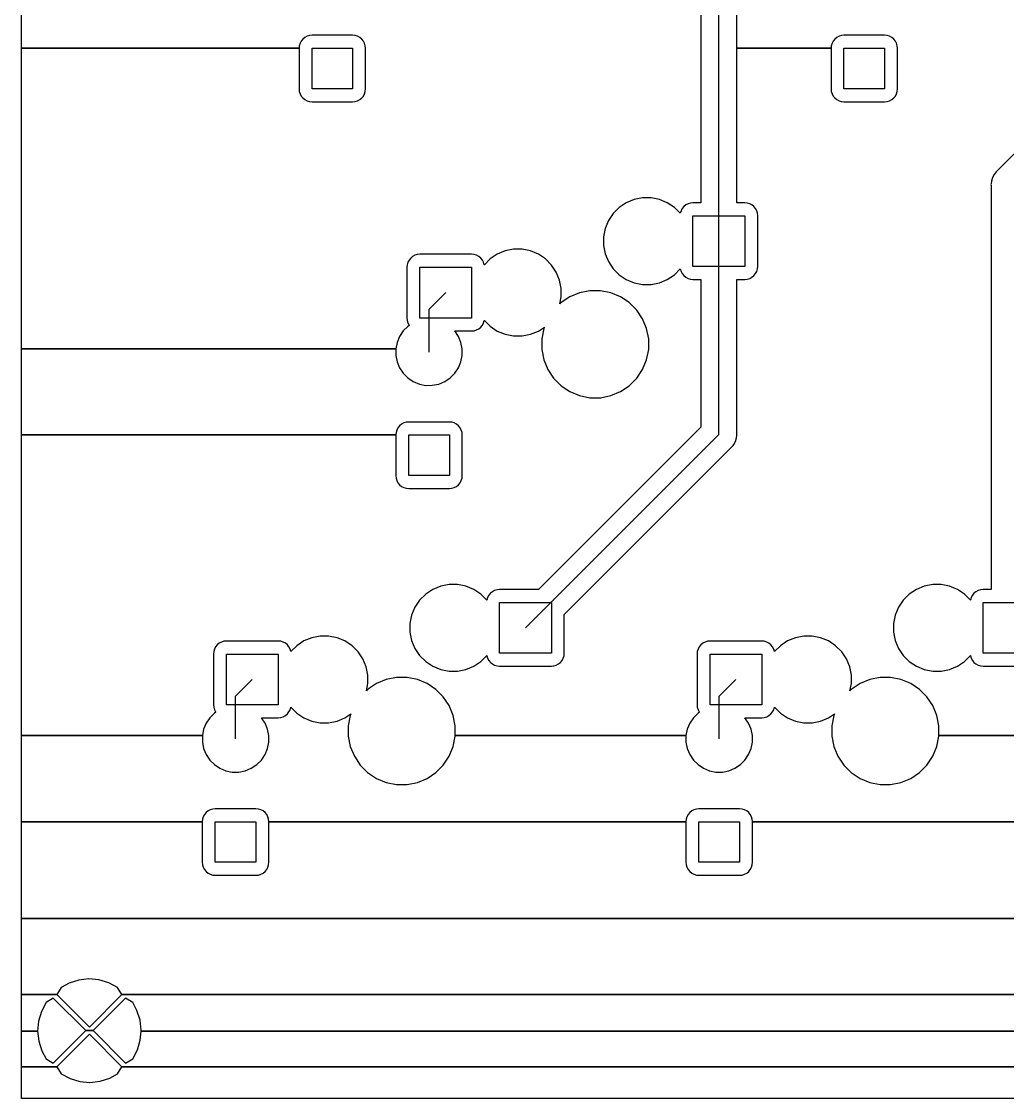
# Model space of a CAD drawing. Extents: x -29462 to 42578, y -23213 to 32194.
# Drawn here: x 4254 to 9648, y -23213 to -17319 of the extents above; entities that cross this region are included whole.
import ezdxf

# ---------------------------------------------------------------- set-up
doc = ezdxf.new("R2010")
doc.units = 0

msp = doc.modelspace()

# ---------------------------------------------------------------- linework, layer by layer
at = {"layer": 'Layer 1'}
for p, q in [((7970.685, -16973.915), (7970.68, -18310.9)), ((8069.01, -18520.7), (8069.01, -16933.2)), ((4253.88, -17465.1), (4253.88, -16993.9)), ((8167.36, -17465.1), (8167.36, -16993.9)), ((10351.9, -17376.9), (9590.38, -18138.42)), ((5777.47442, -17437.97264), (5773.43865, -17451.26534)), ((5784.02197, -17425.69594), (5777.47442, -17437.97264)), ((5792.8273, -17414.97154), (5784.02197, -17425.69594)), ((5803.58, -17406.13799), (5792.8273, -17414.97154)), ((5815.8284, -17399.59044), (5803.58, -17406.13799)), ((5829.1211, -17395.55467), (5815.8284, -17399.59044)), ((5842.95, -17394.2), (5829.1211, -17395.55467)), ((6065.17756, -17394.20576), (5842.95, -17394.2)), ((6079.03466, -17395.56043), (6065.17756, -17394.20576)), ((6092.32736, -17399.5962), (6079.03466, -17395.56043)), ((6104.57576, -17406.14375), (6092.32736, -17399.5962)), ((6115.32846, -17414.9773), (6104.57576, -17406.14375)), ((6124.13379, -17425.7017), (6115.32846, -17414.9773)), ((6130.68134, -17437.9784), (6124.13379, -17425.7017)), ((6134.71711, -17451.2711), (6130.68134, -17437.9784)), ((8687.89442, -17437.97264), (8683.85865, -17451.26534)), ((8694.44197, -17425.69594), (8687.89442, -17437.97264)), ((8703.2473, -17414.97154), (8694.44197, -17425.69594)), ((8714, -17406.13799), (8703.2473, -17414.97154)), ((8726.2484, -17399.59044), (8714, -17406.13799)), ((8739.5411, -17395.55467), (8726.2484, -17399.59044)), ((8753.37, -17394.2), (8739.5411, -17395.55467)), ((8975.58756, -17394.20576), (8753.37, -17394.2)), ((8989.44466, -17395.56043), (8975.58756, -17394.20576)), ((9002.73736, -17399.5962), (8989.44466, -17395.56043)), ((9014.98576, -17406.14375), (9002.73736, -17399.5962)), ((9025.73846, -17414.9773), (9014.98576, -17406.14375)), ((9034.54379, -17425.7017), (9025.73846, -17414.9773)), ((9041.09134, -17437.9784), (9034.54379, -17425.7017)), ((9045.12711, -17451.2711), (9041.09134, -17437.9784)), ((5772.05576, -17465.09424), (4253.88, -17465.1)), ((4253.88, -19110.6), (4253.88, -17465.1)), ((4253.88, -17465.1), (5772.06, -17465.1)), ((5773.43865, -17451.26534), (5772.05576, -17465.09424)), ((5772.06, -17465.1), (5772.06, -17687.4)), ((5842.95, -17687.4), (5842.95, -17465.1)), ((5842.95, -17465.1), (6065.18, -17465.1)), ((6065.18, -17465.1), (6065.18, -17687.4)), ((6136.1, -17465.1), (6134.71711, -17451.2711)), ((6136.10244, -17687.30576), (6136.1, -17465.1)), ((8682.47576, -17465.09424), (8167.36, -17465.1)), ((8167.36, -18310.9), (8167.36, -17465.1)), ((8167.36, -17465.1), (8682.48, -17465.1)), ((8683.85865, -17451.26534), (8682.47576, -17465.09424)), ((8682.48, -17465.1), (8682.48, -17687.4)), ((8753.37, -17687.4), (8753.37, -17465.1)), ((8753.37, -17465.1), (8975.59, -17465.1)), ((8975.59, -17465.1), (8975.59, -17687.4)), ((9046.51, -17465.1), (9045.12711, -17451.2711)), ((9046.51244, -17687.30576), (9046.51, -17465.1)), ((5772.06, -17687.4), (5773.44289, -17701.2289)), ((5773.44289, -17701.2289), (5777.47866, -17714.5216)), ((5777.47866, -17714.5216), (5784.02621, -17726.7983)), ((5784.02621, -17726.7983), (5792.83154, -17737.5227)), ((5792.83154, -17737.5227), (5803.58424, -17746.35625)), ((6065.18, -17687.4), (5842.95, -17687.4)), ((6104.5782, -17746.26201), (6115.3309, -17737.42846)), ((6115.3309, -17737.42846), (6124.13623, -17726.70406)), ((6124.13623, -17726.70406), (6130.68378, -17714.42736)), ((6130.68378, -17714.42736), (6134.71955, -17701.13466)), ((6134.71955, -17701.13466), (6136.10244, -17687.30576)), ((8682.48, -17687.4), (8683.86289, -17701.2289)), ((8683.86289, -17701.2289), (8687.89866, -17714.5216)), ((8687.89866, -17714.5216), (8694.44621, -17726.7983)), ((8694.44621, -17726.7983), (8703.25154, -17737.5227)), ((8703.25154, -17737.5227), (8714.00424, -17746.35625)), ((8975.59, -17687.4), (8753.37, -17687.4)), ((9014.9882, -17746.26201), (9025.7409, -17737.42846)), ((9025.7409, -17737.42846), (9034.54623, -17726.70406)), ((9034.54623, -17726.70406), (9041.09378, -17714.42736)), ((9041.09378, -17714.42736), (9045.12955, -17701.13466)), ((9045.12955, -17701.13466), (9046.51244, -17687.30576)), ((5803.58424, -17746.35625), (5815.83264, -17752.9038)), ((5815.83264, -17752.9038), (5829.12534, -17756.93957)), ((5829.12534, -17756.93957), (5842.95424, -17758.29424)), ((5842.95424, -17758.29424), (6065.18, -17758.2)), ((6065.18, -17758.2), (6079.0371, -17756.84533)), ((6079.0371, -17756.84533), (6092.3298, -17752.80956)), ((6092.3298, -17752.80956), (6104.5782, -17746.26201)), ((8714.00424, -17746.35625), (8726.25264, -17752.9038)), ((8726.25264, -17752.9038), (8739.54534, -17756.93957)), ((8739.54534, -17756.93957), (8753.37424, -17758.29424)), ((8753.37424, -17758.29424), (8975.59, -17758.2)), ((8975.59, -17758.2), (8989.4471, -17756.84533)), ((8989.4471, -17756.84533), (9002.7398, -17752.80956)), ((9002.7398, -17752.80956), (9014.9882, -17746.26201)), ((9586.62645, -18141.49622), (9574.32155, -18156.48222)), ((9590.38, -18138.42), (9586.62645, -18141.49622)), ((9558.18, -18206.5), (9557.700223, -18211.326)), ((9557.700223, -18211.326), (9558.18, -18216.152)), ((9559.58956, -18192.09862), (9558.15023, -18206.54842)), ((9558.15023, -18206.54842), (9558.18, -18206.5)), ((9565.20578, -18173.55662), (9559.58956, -18192.09862)), ((9574.32155, -18156.48222), (9565.20578, -18173.55662)), ((9558.18, -18216.152), (9558.18, -20427.6)), ((7562.2254, -18310.50867), (7523.3634, -18336.44487)), ((7605.3771, -18292.61577), (7562.2254, -18310.50867)), ((7651.21, -18283.5), (7605.3771, -18292.61577)), ((7697.941606, -18283.468025), (7651.21, -18283.5)), ((7743.774506, -18292.583795), (7697.941606, -18283.468025)), ((7786.954506, -18310.476695), (7743.774506, -18292.583795)), ((7825.788206, -18336.412895), (7786.954506, -18310.476695)), ((7887.9618, -18322.83799), (7877.2091, -18331.67154)), ((7900.2102, -18316.29044), (7887.9618, -18322.83799)), ((7913.5311, -18312.25467), (7900.2102, -18316.29044)), ((7927.36, -18310.9), (7913.5311, -18312.25467)), ((7970.68, -18310.9), (7927.36, -18310.9)), ((8210.68576, -18310.90576), (8167.36, -18310.9)), ((8224.51466, -18312.26043), (8210.68576, -18310.90576)), ((8237.80736, -18316.2962), (8224.51466, -18312.26043)), ((8250.08406, -18322.84375), (8237.80736, -18316.2962)), ((8260.80846, -18331.6773), (8250.08406, -18322.84375)), ((7490.3152, -18369.49307), (7464.3508, -18408.35507)), ((7523.3634, -18336.44487), (7490.3152, -18369.49307)), ((7857.764006, -18368.416895), (7825.788206, -18336.412895)), ((7857.82045, -18367.96534), (7857.764006, -18368.416895)), ((7861.85622, -18354.67264), (7857.82045, -18367.96534)), ((7868.40377, -18342.42424), (7861.85622, -18354.67264)), ((7877.2091, -18331.67154), (7868.40377, -18342.42424)), ((7927.36, -18659.6), (7927.36, -18381.8)), ((7927.36, -18381.8), (8210.68, -18381.8)), ((8210.68, -18381.8), (8210.68, -18659.6)), ((8269.64201, -18342.43), (8260.80846, -18331.6773)), ((8276.18956, -18354.6784), (8269.64201, -18342.43)), ((8280.22533, -18367.9711), (8276.18956, -18354.6784)), ((8281.58, -18381.8), (8280.22533, -18367.9711)), ((8281.57424, -18659.60576), (8281.58, -18381.8)), ((7464.3508, -18408.35507), (7446.4861, -18451.53507)), ((7437.37033, -18497.36797), (7437.37, -18544)), ((7446.4861, -18451.53507), (7437.37033, -18497.36797)), ((6945.65, -18565.7), (6899.8171, -18574.81577)), ((6992.39213, -18565.73203), (6945.65, -18565.7)), ((7038.22503, -18574.8478), (6992.39213, -18565.73203)), ((7437.37, -18544), (7446.48577, -18589.8329)), ((8069.01, -19579), (8069.01, -18520.7)), ((6373.95375, -18624.62424), (6367.4062, -18636.87264)), ((6382.7873, -18613.87154), (6373.95375, -18624.62424)), ((6393.5117, -18605.03799), (6382.7873, -18613.87154)), ((6405.7884, -18598.49044), (6393.5117, -18605.03799)), ((6419.0811, -18594.45467), (6405.7884, -18598.49044)), ((6432.91, -18593.1), (6419.0811, -18594.45467)), ((6716.231606, -18593.131975), (6432.91, -18593.1)), ((6730.060506, -18594.486645), (6716.231606, -18593.131975)), ((6743.381406, -18598.522415), (6730.060506, -18594.486645)), ((6755.629806, -18605.069965), (6743.381406, -18598.522415)), ((6766.382506, -18613.903515), (6755.629806, -18605.069965)), ((6775.187836, -18624.656215), (6766.382506, -18613.903515)), ((6781.735386, -18636.904615), (6775.187836, -18624.656215)), ((6817.8034, -18618.64487), (6785.8276, -18650.64887)), ((6856.6654, -18592.70867), (6817.8034, -18618.64487)), ((6899.8171, -18574.81577), (6856.6654, -18592.70867)), ((7081.40503, -18592.7407), (7038.22503, -18574.8478)), ((7120.23873, -18618.6769), (7081.40503, -18592.7407)), ((7153.28693, -18651.7251), (7120.23873, -18618.6769)), ((7446.48577, -18589.8329), (7464.35047, -18633.0129)), ((6363.37043, -18650.16534), (6362.01576, -18663.99424)), ((6362.01576, -18663.99424), (6362.02, -18941.8)), ((6367.4062, -18636.87264), (6363.37043, -18650.16534)), ((6432.91, -18941.8), (6432.91, -18664)), ((6432.91, -18664), (6716.23, -18664)), ((6716.23, -18664), (6716.23, -18941.8)), ((6785.771156, -18650.197315), (6781.735386, -18636.904615)), ((6785.8276, -18650.64887), (6785.771156, -18650.197315)), ((7179.25133, -18690.5871), (7153.28693, -18651.7251)), ((7464.35047, -18633.0129), (7490.31487, -18671.8749)), ((7490.31487, -18671.8749), (7523.36307, -18704.8949)), ((7825.7866, -18704.92693), (7857.7624, -18672.95113)), ((7857.7624, -18672.95113), (7857.818844, -18673.402685)), ((7857.818844, -18673.402685), (7861.854614, -18686.695385)), ((8210.68, -18659.6), (7927.36, -18659.6)), ((8276.1838, -18686.72736), (8280.21957, -18673.43466)), ((8280.21957, -18673.43466), (8281.57424, -18659.60576)), ((7197.14423, -18733.7671), (7179.25133, -18690.5871)), ((7206.26, -18779.6), (7197.14423, -18733.7671)), ((7523.36307, -18704.8949), (7562.22507, -18730.8593)), ((7562.22507, -18730.8593), (7605.37677, -18748.7522)), ((7743.7729, -18748.78423), (7786.9529, -18730.89133)), ((7786.9529, -18730.89133), (7825.7866, -18704.92693)), ((7861.854614, -18686.695385), (7868.402164, -18698.943785)), ((7868.402164, -18698.943785), (7877.207494, -18709.696485)), ((7877.207494, -18709.696485), (7887.960194, -18718.501815)), ((7887.960194, -18718.501815), (7900.208594, -18725.077585)), ((7900.208594, -18725.077585), (7913.529494, -18729.113355)), ((7913.529494, -18729.113355), (7927.358394, -18730.468025)), ((7927.358394, -18730.468025), (7970.68, -18730.5)), ((7970.68, -18730.5), (7970.68, -19538.3)), ((8167.36, -19574.21978), (8167.36, -18730.5)), ((8167.36, -18730.5), (8210.68, -18730.5)), ((8210.68, -18730.5), (8224.5089, -18729.14533)), ((8224.5089, -18729.14533), (8237.8016, -18725.10956)), ((8237.8016, -18725.10956), (8250.0783, -18718.53379)), ((8250.0783, -18718.53379), (8260.8027, -18709.72846)), ((8260.8027, -18709.72846), (8269.63625, -18698.97576)), ((8269.63625, -18698.97576), (8276.1838, -18686.72736)), ((7206.25592, -18826.22314), (7206.26, -18779.6)), ((7363.51, -18792.3), (7306.9527, -18803.5607)), ((7421.1959, -18792.3377), (7363.51, -18792.3)), ((7477.7532, -18803.5984), (7421.1959, -18792.3377)), ((7605.37677, -18748.7522), (7651.20967, -18757.86797)), ((7651.20967, -18757.86797), (7697.94, -18757.9)), ((7697.94, -18757.9), (7743.7729, -18748.78423)), ((6483.2, -18894), (6574.3577, -18802.8423)), ((7198.57948, -18864.83114), (7206.25592, -18826.22314)), ((7205.7197, -18857.6627), (7198.57948, -18864.83114)), ((7253.6692, -18825.6305), (7205.7197, -18857.6627)), ((7306.9527, -18803.5607), (7253.6692, -18825.6305)), ((7531.0367, -18825.6682), (7477.7532, -18803.5984)), ((7578.9862, -18857.7004), (7531.0367, -18825.6682)), ((7619.7673, -18898.4815), (7578.9862, -18857.7004)), ((6483.2, -19128.3), (6483.2, -18894)), ((7651.7995, -18946.4592), (7619.7673, -18898.4815)), ((6362.02, -18941.8), (6363.37467, -18955.6289)), ((6363.37467, -18955.6289), (6367.41044, -18968.9216)), ((6367.41044, -18968.9216), (6373.95799, -18981.17)), ((6716.23, -18941.8), (6432.91, -18941.8)), ((6775.18623, -18981.17576), (6781.73378, -18968.92736)), ((6781.73378, -18968.92736), (6785.76955, -18955.63466)), ((6785.76955, -18955.63466), (6785.825994, -18955.183105)), ((6785.825994, -18955.183105), (6817.801794, -18987.158905)), ((7673.8693, -18999.7145), (7651.7995, -18946.4592)), ((6342.151565, -19012.66596), (6322.254865, -19042.41216)), ((6367.438665, -18987.35066), (6342.151565, -19012.66596)), ((6374.917545, -18982.35533), (6367.438665, -18987.35066)), ((6373.95799, -18981.17), (6374.917545, -18982.35533)), ((6624.37292, -19012.7254), (6716.23, -19012.7)), ((6644.24132, -19042.4434), (6624.37292, -19012.7254)), ((6716.23, -19012.7), (6730.0589, -19011.34533)), ((6730.0589, -19011.34533), (6743.3798, -19007.30956)), ((6743.3798, -19007.30956), (6755.6282, -19000.73379)), ((6755.6282, -19000.73379), (6766.3809, -18991.92846)), ((6766.3809, -18991.92846), (6775.18623, -18981.17576)), ((6817.801794, -18987.158905), (6856.663794, -19013.123305)), ((6856.663794, -19013.123305), (6899.815494, -19031.016205)), ((6899.815494, -19031.016205), (6945.648394, -19040.131975)), ((6992.39, -19040.1), (7038.2229, -19030.98423)), ((7038.2229, -19030.98423), (7081.4029, -19013.09133)), ((7081.4029, -19013.09133), (7114.4229, -18991.02153)), ((7110.83868, -18999.68575), (7099.57798, -19056.27125)), ((7114.4229, -18991.02153), (7110.83868, -18999.68575)), ((7685.13, -19056.3), (7673.8693, -18999.7145)), ((6308.567065, -19075.46036), (6301.567955, -19110.56876)), ((6322.254865, -19042.41216), (6308.567065, -19075.46036)), ((6657.92912, -19075.4916), (6644.24132, -19042.4434)), ((6664.9, -19110.6), (6657.92912, -19075.4916)), ((6945.648394, -19040.131975), (6992.39, -19040.1)), ((7099.57798, -19056.27125), (7099.58, -19114)), ((7685.1341, -19113.966), (7685.13, -19056.3)), ((6301.567955, -19110.56876), (4253.88, -19110.6)), ((4253.88, -19581.8), (4253.88, -19110.6)), ((4253.88, -19110.6), (6301.57, -19110.6)), ((6301.57, -19110.6), (6301.57, -19146.4)), ((6301.57, -19146.4), (6308.56911, -19181.5084)), ((6657.9226, -19181.43502), (6664.89348, -19146.32662)), ((6664.89348, -19146.32662), (6664.9, -19110.6)), ((7099.58, -19114), (7110.8407, -19170.5573)), ((7673.8734, -19170.5233), (7685.1341, -19113.966)), ((6308.56911, -19181.5084), (6322.25691, -19214.5566)), ((6322.25691, -19214.5566), (6342.15361, -19244.3028)), ((6624.3381, -19244.22942), (6644.2348, -19214.48322)), ((6644.2348, -19214.48322), (6657.9226, -19181.43502)), ((7110.8407, -19170.5573), (7132.9105, -19223.8408)), ((7651.8036, -19223.8068), (7673.8734, -19170.5233)), ((6342.15361, -19244.3028), (6367.44071, -19269.6181)), ((6367.44071, -19269.6181), (6397.18691, -19289.4865)), ((6569.3048, -19289.41312), (6599.051, -19269.54472)), ((6599.051, -19269.54472), (6624.3381, -19244.22942)), ((7132.9105, -19223.8408), (7164.9427, -19271.8185)), ((7164.9427, -19271.8185), (7205.7238, -19312.5714)), ((7578.9903, -19312.5374), (7619.7714, -19271.7845)), ((7619.7714, -19271.7845), (7651.8036, -19223.8068)), ((6397.18691, -19289.4865), (6430.26331, -19303.2025)), ((6430.26331, -19303.2025), (6465.34351, -19310.17338)), ((6465.34351, -19310.17338), (6501.12, -19310.1)), ((6501.12, -19310.1), (6536.2284, -19303.12912)), ((6536.2284, -19303.12912), (6569.3048, -19289.41312)), ((7205.7238, -19312.5714), (7253.6733, -19344.6318)), ((7531.0408, -19344.5978), (7578.9903, -19312.5374)), ((7253.6733, -19344.6318), (7306.9568, -19366.7016)), ((7306.9568, -19366.7016), (7363.5141, -19377.934)), ((7363.5141, -19377.934), (7421.2, -19377.9)), ((7421.2, -19377.9), (7477.7573, -19366.6676)), ((7477.7573, -19366.6676), (7531.0408, -19344.5978)), ((6302.60865, -19567.96534), (6301.22576, -19581.79424)), ((6306.64442, -19554.67264), (6302.60865, -19567.96534)), ((6313.19197, -19542.39594), (6306.64442, -19554.67264)), ((6321.9973, -19531.67154), (6313.19197, -19542.39594)), ((6332.75, -19522.83799), (6321.9973, -19531.67154)), ((6344.9984, -19516.29044), (6332.75, -19522.83799)), ((6358.2911, -19512.25467), (6344.9984, -19516.29044)), ((6372.12, -19510.9), (6358.2911, -19512.25467)), ((6594.34756, -19510.90576), (6372.12, -19510.9)), ((6608.20466, -19512.26043), (6594.34756, -19510.90576)), ((6621.49736, -19516.2962), (6608.20466, -19512.26043)), ((6633.74576, -19522.84375), (6621.49736, -19516.2962)), ((6644.49846, -19531.6773), (6633.74576, -19522.84375)), ((6653.30379, -19542.4017), (6644.49846, -19531.6773)), ((6659.85134, -19554.6784), (6653.30379, -19542.4017)), ((6663.88711, -19567.9711), (6659.85134, -19554.6784)), ((6665.27, -19581.8), (6663.88711, -19567.9711)), ((7970.68, -19538.3), (7081.398, -20427.582)), ((6301.22576, -19581.79424), (4253.88, -19581.8)), ((4253.88, -21227.2), (4253.88, -19581.8)), ((4253.88, -19581.8), (6301.23, -19581.8)), ((6301.23, -19581.8), (6301.23, -19804)), ((6372.12, -19804), (6372.12, -19581.8)), ((6372.12, -19581.8), (6594.34, -19581.8)), ((6594.34, -19581.8), (6594.34, -19804)), ((6665.26244, -19804.00576), (6665.27, -19581.8)), ((7010.68, -20637.3), (8069.01, -19578.97)), ((8151.16, -19633.9), (8160.30399, -19616.7973)), ((8160.30399, -19616.7973), (8165.92021, -19598.2835)), ((8165.92021, -19598.2835), (8167.35954, -19583.8337)), ((8167.35954, -19583.8337), (8167.36, -19583.9)), ((8167.839777, -19579.04578), (8167.36, -19574.21978)), ((8167.36, -19583.9), (8167.839777, -19579.04578)), ((7223.25, -20563.8), (8135.138, -19651.912)), ((8135.138, -19651.912), (8138.89155, -19648.83578)), ((8138.89155, -19648.83578), (8146.39866, -19639.69179)), ((8146.39866, -19639.69179), (8151.16821, -19633.87802)), ((8151.16821, -19633.87802), (8151.16, -19633.9)), ((6301.23, -19804), (6302.61289, -19817.8289)), ((6594.34, -19804), (6372.12, -19804)), ((6663.87955, -19817.83466), (6665.26244, -19804.00576)), ((6302.61289, -19817.8289), (6306.64866, -19831.1216)), ((6306.64866, -19831.1216), (6313.19621, -19843.3983)), ((6313.19621, -19843.3983), (6322.00154, -19854.1227)), ((6322.00154, -19854.1227), (6332.75424, -19862.95625)), ((6332.75424, -19862.95625), (6345.00264, -19869.5038)), ((6621.4898, -19869.50956), (6633.7382, -19862.96201)), ((6633.7382, -19862.96201), (6644.4909, -19854.12846)), ((6644.4909, -19854.12846), (6653.29623, -19843.40406)), ((6653.29623, -19843.40406), (6659.84378, -19831.12736)), ((6659.84378, -19831.12736), (6663.87955, -19817.83466)), ((6345.00264, -19869.5038), (6358.29534, -19873.53957)), ((6358.29534, -19873.53957), (6372.12424, -19874.89424)), ((6372.12424, -19874.89424), (6594.34, -19874.9)), ((6594.34, -19874.9), (6608.1971, -19873.54533)), ((6608.1971, -19873.54533), (6621.4898, -19869.50956)), ((6503.8954, -20427.10867), (6465.0334, -20453.04487)), ((6547.0471, -20409.21577), (6503.8954, -20427.10867)), ((6592.88, -20400.1), (6547.0471, -20409.21577)), ((6639.611606, -20400.168025), (6592.88, -20400.1)), ((6685.444506, -20409.283795), (6639.611606, -20400.168025)), ((6728.624506, -20427.176695), (6685.444506, -20409.283795)), ((6767.458206, -20453.112895), (6728.624506, -20427.176695)), ((6818.8791, -20448.37154), (6810.07377, -20459.12424)), ((6829.6318, -20439.53799), (6818.8791, -20448.37154)), ((6841.8802, -20432.99044), (6829.6318, -20439.53799)), ((6855.2011, -20428.95467), (6841.8802, -20432.99044)), ((6869.03, -20427.6), (6855.2011, -20428.95467)), ((7081.398, -20427.582), (6869.03, -20427.6)), ((9149.7254, -20427.10867), (9110.8634, -20453.04487)), ((9192.8771, -20409.21577), (9149.7254, -20427.10867)), ((9238.71, -20400.1), (9192.8771, -20409.21577)), ((9285.441606, -20400.168025), (9238.71, -20400.1)), ((9331.274506, -20409.283795), (9285.441606, -20400.168025)), ((9374.454506, -20427.176695), (9331.274506, -20409.283795)), ((9413.288206, -20453.112895), (9374.454506, -20427.176695)), ((9464.7091, -20448.37154), (9455.90377, -20459.12424)), ((9475.4618, -20439.53799), (9464.7091, -20448.37154)), ((9487.7102, -20432.99044), (9475.4618, -20439.53799)), ((9501.0311, -20428.95467), (9487.7102, -20432.99044)), ((9514.86, -20427.6), (9501.0311, -20428.95467)), ((9558.18, -20427.6), (9514.86, -20427.6)), ((6431.9852, -20486.09307), (6406.0208, -20524.95507)), ((6465.0334, -20453.04487), (6431.9852, -20486.09307)), ((6799.434006, -20485.116895), (6767.458206, -20453.112895)), ((6799.49045, -20484.66534), (6799.434006, -20485.116895)), ((6803.52622, -20471.37264), (6799.49045, -20484.66534)), ((6810.07377, -20459.12424), (6803.52622, -20471.37264)), ((6869.03, -20776.2), (6869.03, -20498.5)), ((6869.03, -20498.5), (7152.35, -20498.5)), ((7152.35, -20498.5), (7152.35, -20776.2)), ((9077.8152, -20486.09307), (9051.8508, -20524.95507)), ((9110.8634, -20453.04487), (9077.8152, -20486.09307)), ((9445.264006, -20485.116895), (9413.288206, -20453.112895)), ((9445.32045, -20484.66534), (9445.264006, -20485.116895)), ((9449.35622, -20471.37264), (9445.32045, -20484.66534)), ((9455.90377, -20459.12424), (9449.35622, -20471.37264)), ((9514.86, -20776.2), (9514.86, -20498.5)), ((9514.86, -20498.5), (9798.18, -20498.5)), ((6388.1561, -20568.13507), (6379.04033, -20613.96797)), ((6406.0208, -20524.95507), (6388.1561, -20568.13507)), ((7223.24424, -20776.20576), (7223.25, -20563.8)), ((9033.9861, -20568.13507), (9024.87033, -20613.96797)), ((9051.8508, -20524.95507), (9033.9861, -20568.13507)), ((6379.04033, -20613.96797), (6379.04, -20660.7)), ((9024.87033, -20613.96797), (9024.87, -20660.7)), ((5887.32, -20682.3), (5841.4871, -20691.41577)), ((5934.05213, -20682.33203), (5887.32, -20682.3)), ((5979.88503, -20691.4478), (5934.05213, -20682.33203)), ((6379.04, -20660.7), (6388.15577, -20706.5329)), ((8533.15, -20682.3), (8487.3171, -20691.41577)), ((8579.89213, -20682.33203), (8533.15, -20682.3)), ((8625.72503, -20691.4478), (8579.89213, -20682.33203)), ((9024.87, -20660.7), (9033.98577, -20706.5329)), ((5315.62375, -20741.32424), (5309.0762, -20753.57264)), ((5324.4573, -20730.57154), (5315.62375, -20741.32424)), ((5335.1817, -20721.73799), (5324.4573, -20730.57154)), ((5347.4584, -20715.19044), (5335.1817, -20721.73799)), ((5360.7511, -20711.15467), (5347.4584, -20715.19044)), ((5374.58, -20709.8), (5360.7511, -20711.15467)), ((5657.901606, -20709.731975), (5374.58, -20709.8)), ((5671.730506, -20711.086645), (5657.901606, -20709.731975)), ((5685.051406, -20715.122415), (5671.730506, -20711.086645)), ((5697.299806, -20721.669965), (5685.051406, -20715.122415)), ((5708.052506, -20730.503515), (5697.299806, -20721.669965)), ((5716.857836, -20741.256215), (5708.052506, -20730.503515)), ((5723.405386, -20753.504615), (5716.857836, -20741.256215)), ((5759.4734, -20735.24487), (5727.4976, -20767.24887)), ((5798.3354, -20709.30867), (5759.4734, -20735.24487)), ((5841.4871, -20691.41577), (5798.3354, -20709.30867)), ((6023.06503, -20709.3407), (5979.88503, -20691.4478)), ((6061.89873, -20735.2769), (6023.06503, -20709.3407)), ((6094.94693, -20768.3251), (6061.89873, -20735.2769)), ((6388.15577, -20706.5329), (6406.02047, -20749.7129)), ((7961.45375, -20741.32424), (7954.9062, -20753.57264)), ((7970.2873, -20730.57154), (7961.45375, -20741.32424)), ((7981.0117, -20721.73799), (7970.2873, -20730.57154)), ((7993.2884, -20715.19044), (7981.0117, -20721.73799)), ((8006.5811, -20711.15467), (7993.2884, -20715.19044)), ((8020.41, -20709.8), (8006.5811, -20711.15467)), ((8303.731606, -20709.731975), (8020.41, -20709.8)), ((8317.560506, -20711.086645), (8303.731606, -20709.731975)), ((8330.881406, -20715.122415), (8317.560506, -20711.086645)), ((8343.129806, -20721.669965), (8330.881406, -20715.122415)), ((8353.882506, -20730.503515), (8343.129806, -20721.669965)), ((8362.687836, -20741.256215), (8353.882506, -20730.503515)), ((8369.235386, -20753.504615), (8362.687836, -20741.256215)), ((8405.3034, -20735.24487), (8373.3276, -20767.24887)), ((8444.1654, -20709.30867), (8405.3034, -20735.24487)), ((8487.3171, -20691.41577), (8444.1654, -20709.30867)), ((8668.90503, -20709.3407), (8625.72503, -20691.4478)), ((8707.73873, -20735.2769), (8668.90503, -20709.3407)), ((8740.78693, -20768.3251), (8707.73873, -20735.2769)), ((9033.98577, -20706.5329), (9051.85047, -20749.7129)), ((5305.04043, -20766.86534), (5303.68576, -20780.69424)), ((5303.68576, -20780.69424), (5303.69, -21058.5)), ((5309.0762, -20753.57264), (5305.04043, -20766.86534)), ((5374.58, -21058.5), (5374.58, -20780.7)), ((5374.58, -20780.7), (5657.9, -20780.7)), ((5657.9, -20780.7), (5657.9, -21058.5)), ((5727.441156, -20766.797315), (5723.405386, -20753.504615)), ((5727.4976, -20767.24887), (5727.441156, -20766.797315)), ((6120.91133, -20807.1871), (6094.94693, -20768.3251)), ((6406.02047, -20749.7129), (6431.98487, -20788.5749)), ((6431.98487, -20788.5749), (6465.03307, -20821.5949)), ((6767.4566, -20821.62693), (6799.4324, -20789.65113)), ((6799.4324, -20789.65113), (6799.488844, -20790.102685)), ((6799.488844, -20790.102685), (6803.524614, -20803.395385)), ((6803.524614, -20803.395385), (6810.072164, -20815.643785)), ((7152.35, -20776.2), (6869.03, -20776.2)), ((7211.30625, -20815.57576), (7217.8538, -20803.32736)), ((7217.8538, -20803.32736), (7221.88957, -20790.03466)), ((7221.88957, -20790.03466), (7223.24424, -20776.20576)), ((7950.87043, -20766.86534), (7949.51576, -20780.69424)), ((7949.51576, -20780.69424), (7949.52, -21058.5)), ((7954.9062, -20753.57264), (7950.87043, -20766.86534)), ((8020.41, -21058.5), (8020.41, -20780.7)), ((8020.41, -20780.7), (8303.73, -20780.7)), ((8303.73, -20780.7), (8303.73, -21058.5)), ((8373.271156, -20766.797315), (8369.235386, -20753.504615)), ((8373.3276, -20767.24887), (8373.271156, -20766.797315)), ((8766.75133, -20807.1871), (8740.78693, -20768.3251)), ((9051.85047, -20749.7129), (9077.81487, -20788.5749)), ((9077.81487, -20788.5749), (9110.86307, -20821.5949)), ((9413.2866, -20821.62693), (9445.2624, -20789.65113)), ((9445.2624, -20789.65113), (9445.318844, -20790.102685)), ((9445.318844, -20790.102685), (9449.354614, -20803.395385)), ((9449.354614, -20803.395385), (9455.902164, -20815.643785)), ((9798.18, -20776.2), (9514.86, -20776.2)), ((6138.80423, -20850.3671), (6120.91133, -20807.1871)), ((6147.92, -20896.2), (6138.80423, -20850.3671)), ((6465.03307, -20821.5949), (6503.89507, -20847.5593)), ((6503.89507, -20847.5593), (6547.04677, -20865.4522)), ((6685.4429, -20865.48423), (6728.6229, -20847.59133)), ((6728.6229, -20847.59133), (6767.4566, -20821.62693)), ((6810.072164, -20815.643785), (6818.877494, -20826.396485)), ((6818.877494, -20826.396485), (6829.630194, -20835.201815)), ((6829.630194, -20835.201815), (6841.878594, -20841.777585)), ((6841.878594, -20841.777585), (6855.199494, -20845.813355)), ((6855.199494, -20845.813355), (6869.028394, -20847.168025)), ((6869.028394, -20847.168025), (7152.35, -20847.1)), ((7152.35, -20847.1), (7166.1789, -20845.74533)), ((7166.1789, -20845.74533), (7179.4716, -20841.70956)), ((7179.4716, -20841.70956), (7191.7483, -20835.13379)), ((7191.7483, -20835.13379), (7202.4727, -20826.32846)), ((7202.4727, -20826.32846), (7211.30625, -20815.57576)), ((8784.64423, -20850.3671), (8766.75133, -20807.1871)), ((8793.76, -20896.2), (8784.64423, -20850.3671)), ((9110.86307, -20821.5949), (9149.72507, -20847.5593)), ((9149.72507, -20847.5593), (9192.87677, -20865.4522)), ((9331.2729, -20865.48423), (9374.4529, -20847.59133)), ((9374.4529, -20847.59133), (9413.2866, -20821.62693)), ((9455.902164, -20815.643785), (9464.707494, -20826.396485)), ((9464.707494, -20826.396485), (9475.460194, -20835.201815)), ((9475.460194, -20835.201815), (9487.708594, -20841.777585)), ((9487.708594, -20841.777585), (9501.029494, -20845.813355)), ((9501.029494, -20845.813355), (9514.858394, -20847.168025)), ((9514.858394, -20847.168025), (9798.18, -20847.1)), ((5424.87, -21010.7), (5516.0277, -20919.5423)), ((6147.92592, -20942.92314), (6147.92, -20896.2)), ((6248.6227, -20920.2607), (6195.3392, -20942.3305)), ((6305.18, -20909), (6248.6227, -20920.2607)), ((6362.8659, -20909.0377), (6305.18, -20909)), ((6419.4232, -20920.2984), (6362.8659, -20909.0377)), ((6472.7067, -20942.3682), (6419.4232, -20920.2984)), ((6547.04677, -20865.4522), (6592.87967, -20874.56797)), ((6592.87967, -20874.56797), (6639.61, -20874.6)), ((6639.61, -20874.6), (6685.4429, -20865.48423)), ((8070.7, -21010.7), (8161.8577, -20919.5423)), ((8793.75592, -20942.92314), (8793.76, -20896.2)), ((8894.4527, -20920.2607), (8841.1692, -20942.3305)), ((8951.01, -20909), (8894.4527, -20920.2607)), ((9008.6959, -20909.0377), (8951.01, -20909)), ((9065.2532, -20920.2984), (9008.6959, -20909.0377)), ((9118.5367, -20942.3682), (9065.2532, -20920.2984)), ((9192.87677, -20865.4522), (9238.70967, -20874.56797)), ((9238.70967, -20874.56797), (9285.44, -20874.6)), ((9285.44, -20874.6), (9331.2729, -20865.48423)), ((6140.24948, -20981.53114), (6147.92592, -20942.92314)), ((6147.3897, -20974.3627), (6140.24948, -20981.53114)), ((6195.3392, -20942.3305), (6147.3897, -20974.3627)), ((6520.6562, -20974.4004), (6472.7067, -20942.3682)), ((6561.4373, -21015.1815), (6520.6562, -20974.4004)), ((8786.07948, -20981.53114), (8793.75592, -20942.92314)), ((8793.2197, -20974.3627), (8786.07948, -20981.53114)), ((8841.1692, -20942.3305), (8793.2197, -20974.3627)), ((9166.4862, -20974.4004), (9118.5367, -20942.3682)), ((9207.2673, -21015.1815), (9166.4862, -20974.4004)), ((5424.87, -21245), (5424.87, -21010.7)), ((6593.4695, -21063.1592), (6561.4373, -21015.1815)), ((8070.7, -21245), (8070.7, -21010.7)), ((9239.2995, -21063.1592), (9207.2673, -21015.1815)), ((5303.69, -21058.5), (5305.04467, -21072.3289)), ((5305.04467, -21072.3289), (5309.08044, -21085.6216)), ((5309.08044, -21085.6216), (5315.62799, -21097.87)), ((5316.587545, -21099.05533), (5309.108665, -21104.05066)), ((5315.62799, -21097.87), (5316.587545, -21099.05533)), ((5657.9, -21058.5), (5374.58, -21058.5)), ((5708.0509, -21108.62846), (5716.85623, -21097.87576)), ((5716.85623, -21097.87576), (5723.40378, -21085.62736)), ((5723.40378, -21085.62736), (5727.43955, -21072.33466)), ((5727.43955, -21072.33466), (5727.495994, -21071.883105)), ((5727.495994, -21071.883105), (5759.471794, -21103.858905)), ((6615.5393, -21116.4145), (6593.4695, -21063.1592)), ((7949.52, -21058.5), (7950.87467, -21072.3289)), ((7950.87467, -21072.3289), (7954.91044, -21085.6216)), ((7954.91044, -21085.6216), (7961.45799, -21097.87)), ((7962.417545, -21099.05533), (7954.938665, -21104.05066)), ((7961.45799, -21097.87), (7962.417545, -21099.05533)), ((8303.73, -21058.5), (8020.41, -21058.5)), ((8353.8809, -21108.62846), (8362.68623, -21097.87576)), ((8362.68623, -21097.87576), (8369.23378, -21085.62736)), ((8369.23378, -21085.62736), (8373.26955, -21072.33466)), ((8373.26955, -21072.33466), (8373.325994, -21071.883105)), ((8373.325994, -21071.883105), (8405.301794, -21103.858905)), ((9261.3693, -21116.4145), (9239.2995, -21063.1592)), ((5263.924865, -21159.11216), (5250.237065, -21192.16036)), ((5283.821565, -21129.36596), (5263.924865, -21159.11216)), ((5309.108665, -21104.05066), (5283.821565, -21129.36596)), ((5585.91132, -21159.0434), (5566.04292, -21129.3254)), ((5566.04292, -21129.3254), (5657.9, -21129.4)), ((5599.59912, -21192.0916), (5585.91132, -21159.0434)), ((5657.9, -21129.4), (5671.7289, -21128.04533)), ((5671.7289, -21128.04533), (5685.0498, -21124.00956)), ((5685.0498, -21124.00956), (5697.2982, -21117.43379)), ((5697.2982, -21117.43379), (5708.0509, -21108.62846)), ((5759.471794, -21103.858905), (5798.333794, -21129.823305)), ((5798.333794, -21129.823305), (5841.485494, -21147.716205)), ((5841.485494, -21147.716205), (5887.318394, -21156.831975)), ((5887.318394, -21156.831975), (5934.06, -21156.8)), ((5934.06, -21156.8), (5979.8929, -21147.68423)), ((5979.8929, -21147.68423), (6023.0729, -21129.79133)), ((6023.0729, -21129.79133), (6056.0929, -21107.72153)), ((6052.50868, -21116.38575), (6041.24798, -21172.97125)), ((6056.0929, -21107.72153), (6052.50868, -21116.38575)), ((6626.8, -21173), (6615.5393, -21116.4145)), ((7909.754865, -21159.11216), (7896.067065, -21192.16036)), ((7929.651565, -21129.36596), (7909.754865, -21159.11216)), ((7954.938665, -21104.05066), (7929.651565, -21129.36596)), ((8231.74132, -21159.0434), (8211.87292, -21129.3254)), ((8211.87292, -21129.3254), (8303.73, -21129.4)), ((8245.42912, -21192.0916), (8231.74132, -21159.0434)), ((8303.73, -21129.4), (8317.5589, -21128.04533)), ((8317.5589, -21128.04533), (8330.8798, -21124.00956)), ((8330.8798, -21124.00956), (8343.1282, -21117.43379)), ((8343.1282, -21117.43379), (8353.8809, -21108.62846)), ((8405.301794, -21103.858905), (8444.163794, -21129.823305)), ((8444.163794, -21129.823305), (8487.315494, -21147.716205)), ((8487.315494, -21147.716205), (8533.148394, -21156.831975)), ((8533.148394, -21156.831975), (8579.89, -21156.8)), ((8579.89, -21156.8), (8625.7229, -21147.68423)), ((8625.7229, -21147.68423), (8668.9029, -21129.79133)), ((8668.9029, -21129.79133), (8701.9229, -21107.72153)), ((8698.33868, -21116.38575), (8687.07798, -21172.97125)), ((8701.9229, -21107.72153), (8698.33868, -21116.38575)), ((9272.63, -21173), (9261.3693, -21116.4145)), ((5250.237065, -21192.16036), (5243.237955, -21227.26876)), ((5606.57, -21227.2), (5599.59912, -21192.0916)), ((6041.24798, -21172.97125), (6041.24, -21230.6)), ((6626.8, -21227.2), (6626.8, -21173)), ((7896.067065, -21192.16036), (7889.067955, -21227.26876)), ((8252.4, -21227.2), (8245.42912, -21192.0916)), ((8687.07798, -21172.97125), (8687.08, -21230.6)), ((9272.63, -21227.2), (9272.63, -21173)), ((4253.88, -21698.5), (4253.88, -21227.2)), ((4253.88, -21227.2), (5243.23, -21227.2)), ((5243.237955, -21227.26876), (4253.88, -21227.2)), ((5243.23, -21227.2), (5243.23, -21263)), ((5243.23, -21263), (5250.22911, -21298.1084)), ((5599.5926, -21298.13502), (5606.56348, -21263.02662)), ((5606.56348, -21263.02662), (5606.57, -21227.2)), ((6041.24, -21230.6), (6052.5007, -21287.1573)), ((6615.5334, -21287.2233), (6626.7941, -21230.666)), ((6626.7941, -21230.666), (6626.8, -21227.2)), ((6626.8, -21227.2), (7889.06, -21227.2)), ((7889.067955, -21227.26876), (6626.8, -21227.2)), ((7889.06, -21227.2), (7889.06, -21263)), ((7889.06, -21263), (7896.05911, -21298.1084)), ((8245.4226, -21298.13502), (8252.39348, -21263.02662)), ((8252.39348, -21263.02662), (8252.4, -21227.2)), ((8687.08, -21230.6), (8698.3407, -21287.1573)), ((9261.3734, -21287.2233), (9272.6341, -21230.666)), ((9272.6341, -21230.666), (9272.63, -21227.2)), ((9272.63, -21227.2), (10534.9, -21227.2)), ((10534.847955, -21227.26876), (9272.63, -21227.2)), ((5250.22911, -21298.1084), (5263.91691, -21331.1566)), ((5263.91691, -21331.1566), (5283.81361, -21360.9028)), ((5566.0081, -21360.92942), (5585.9048, -21331.18322)), ((5585.9048, -21331.18322), (5599.5926, -21298.13502)), ((6052.5007, -21287.1573), (6074.5705, -21340.4408)), ((6593.4636, -21340.5068), (6615.5334, -21287.2233)), ((7896.05911, -21298.1084), (7909.74691, -21331.1566)), ((7909.74691, -21331.1566), (7929.64361, -21360.9028)), ((8211.8381, -21360.92942), (8231.7348, -21331.18322)), ((8231.7348, -21331.18322), (8245.4226, -21298.13502)), ((8698.3407, -21287.1573), (8720.4105, -21340.4408)), ((9239.3036, -21340.5068), (9261.3734, -21287.2233)), ((5283.81361, -21360.9028), (5309.10071, -21386.2181)), ((5309.10071, -21386.2181), (5338.84691, -21406.0865)), ((5510.9748, -21406.11312), (5540.721, -21386.24472)), ((5540.721, -21386.24472), (5566.0081, -21360.92942)), ((6074.5705, -21340.4408), (6106.6027, -21388.4185)), ((6106.6027, -21388.4185), (6147.3838, -21429.1714)), ((6520.6503, -21429.2374), (6561.4314, -21388.4845)), ((6561.4314, -21388.4845), (6593.4636, -21340.5068)), ((7929.64361, -21360.9028), (7954.93071, -21386.2181)), ((7954.93071, -21386.2181), (7984.67691, -21406.0865)), ((8156.8048, -21406.11312), (8186.551, -21386.24472)), ((8186.551, -21386.24472), (8211.8381, -21360.92942)), ((8720.4105, -21340.4408), (8752.4427, -21388.4185)), ((8752.4427, -21388.4185), (8793.2238, -21429.1714)), ((9166.4903, -21429.2374), (9207.2714, -21388.4845)), ((9207.2714, -21388.4845), (9239.3036, -21340.5068)), ((5338.84691, -21406.0865), (5371.92331, -21419.8025)), ((5371.92331, -21419.8025), (5407.00351, -21426.77338)), ((5407.00351, -21426.77338), (5442.79, -21426.8)), ((5442.79, -21426.8), (5477.8984, -21419.82912)), ((5477.8984, -21419.82912), (5510.9748, -21406.11312)), ((6147.3838, -21429.1714), (6195.3333, -21461.2318)), ((6472.7008, -21461.2978), (6520.6503, -21429.2374)), ((7984.67691, -21406.0865), (8017.75331, -21419.8025)), ((8017.75331, -21419.8025), (8052.83351, -21426.77338)), ((8052.83351, -21426.77338), (8088.62, -21426.8)), ((8088.62, -21426.8), (8123.7284, -21419.82912)), ((8123.7284, -21419.82912), (8156.8048, -21406.11312)), ((8793.2238, -21429.1714), (8841.1733, -21461.2318)), ((9118.5408, -21461.2978), (9166.4903, -21429.2374)), ((6195.3333, -21461.2318), (6248.6168, -21483.3016)), ((6248.6168, -21483.3016), (6305.1741, -21494.534)), ((6305.1741, -21494.534), (6362.86, -21494.6)), ((6362.86, -21494.6), (6419.4173, -21483.3676)), ((6419.4173, -21483.3676), (6472.7008, -21461.2978)), ((8841.1733, -21461.2318), (8894.4568, -21483.3016)), ((8894.4568, -21483.3016), (8951.0141, -21494.534)), ((8951.0141, -21494.534), (9008.7, -21494.6)), ((9008.7, -21494.6), (9065.2573, -21483.3676)), ((9065.2573, -21483.3676), (9118.5408, -21461.2978)), ((5299.9611, -21628.95467), (5286.6684, -21632.99044)), ((5313.79, -21627.6), (5299.9611, -21628.95467)), ((5536.00756, -21627.60576), (5313.79, -21627.6)), ((5549.86466, -21628.96043), (5536.00756, -21627.60576)), ((5563.15736, -21632.9962), (5549.86466, -21628.96043)), ((7945.7911, -21628.95467), (7932.4984, -21632.99044)), ((7959.62, -21627.6), (7945.7911, -21628.95467)), ((8181.83756, -21627.60576), (7959.62, -21627.6)), ((8195.69466, -21628.96043), (8181.83756, -21627.60576)), ((8208.98736, -21632.9962), (8195.69466, -21628.96043)), ((5244.27865, -21684.66534), (5242.89576, -21698.49424)), ((5248.31442, -21671.37264), (5244.27865, -21684.66534)), ((5254.86197, -21659.09594), (5248.31442, -21671.37264)), ((5263.6673, -21648.37154), (5254.86197, -21659.09594)), ((5274.42, -21639.53799), (5263.6673, -21648.37154)), ((5286.6684, -21632.99044), (5274.42, -21639.53799)), ((5575.40576, -21639.54375), (5563.15736, -21632.9962)), ((5586.15846, -21648.3773), (5575.40576, -21639.54375)), ((5594.96379, -21659.1017), (5586.15846, -21648.3773)), ((5601.51134, -21671.3784), (5594.96379, -21659.1017)), ((5605.54711, -21684.6711), (5601.51134, -21671.3784)), ((5606.93, -21698.5), (5605.54711, -21684.6711)), ((7890.10865, -21684.66534), (7888.72576, -21698.49424)), ((7894.14442, -21671.37264), (7890.10865, -21684.66534)), ((7900.69197, -21659.09594), (7894.14442, -21671.37264)), ((7909.4973, -21648.37154), (7900.69197, -21659.09594)), ((7920.25, -21639.53799), (7909.4973, -21648.37154)), ((7932.4984, -21632.99044), (7920.25, -21639.53799)), ((8221.23576, -21639.54375), (8208.98736, -21632.9962)), ((8231.98846, -21648.3773), (8221.23576, -21639.54375)), ((8240.79379, -21659.1017), (8231.98846, -21648.3773)), ((8247.34134, -21671.3784), (8240.79379, -21659.1017)), ((8251.37711, -21684.6711), (8247.34134, -21671.3784)), ((8252.76, -21698.5), (8251.37711, -21684.6711)), ((5242.89576, -21698.49424), (4253.88, -21698.5)), ((4253.88, -22227.6), (4253.88, -21698.5)), ((4253.88, -21698.5), (5242.89, -21698.5)), ((5242.89, -21698.5), (5242.89, -21920.7)), ((5313.79, -21920.7), (5313.79, -21698.5)), ((5313.79, -21698.5), (5536.01, -21698.5)), ((5536.01, -21698.5), (5536.01, -21920.7)), ((7888.72576, -21698.49424), (5606.93, -21698.5)), ((5606.93244, -21920.70576), (5606.93, -21698.5)), ((5606.93, -21698.5), (7888.73, -21698.5)), ((7888.73, -21698.5), (7888.73, -21920.7)), ((7959.62, -21920.7), (7959.62, -21698.5)), ((7959.62, -21698.5), (8181.84, -21698.5)), ((8181.84, -21698.5), (8181.84, -21920.7)), ((10534.60576, -21698.49424), (8252.76, -21698.5)), ((8252.76244, -21920.70576), (8252.76, -21698.5)), ((8252.76, -21698.5), (10534.6, -21698.5)), ((5242.89, -21920.7), (5244.27289, -21934.5289)), ((5536.01, -21920.7), (5313.79, -21920.7)), ((5605.54955, -21934.53466), (5606.93244, -21920.70576)), ((7888.73, -21920.7), (7890.11289, -21934.5289)), ((8181.84, -21920.7), (7959.62, -21920.7)), ((8251.37955, -21934.53466), (8252.76244, -21920.70576)), ((5244.27289, -21934.5289), (5248.30866, -21947.8216)), ((5248.30866, -21947.8216), (5254.85621, -21960.0983)), ((5254.85621, -21960.0983), (5263.66154, -21970.8227)), ((5263.66154, -21970.8227), (5274.41424, -21979.65625)), ((5274.41424, -21979.65625), (5286.66264, -21986.2038)), ((5563.1598, -21986.20956), (5575.4082, -21979.66201)), ((5575.4082, -21979.66201), (5586.1609, -21970.82846)), ((5586.1609, -21970.82846), (5594.96623, -21960.10406)), ((5594.96623, -21960.10406), (5601.51378, -21947.82736)), ((5601.51378, -21947.82736), (5605.54955, -21934.53466)), ((7890.11289, -21934.5289), (7894.14866, -21947.8216)), ((7894.14866, -21947.8216), (7900.69621, -21960.0983)), ((7900.69621, -21960.0983), (7909.50154, -21970.8227)), ((7909.50154, -21970.8227), (7920.25424, -21979.65625)), ((7920.25424, -21979.65625), (7932.50264, -21986.2038)), ((8208.9898, -21986.20956), (8221.2382, -21979.66201)), ((8221.2382, -21979.66201), (8231.9909, -21970.82846)), ((8231.9909, -21970.82846), (8240.79623, -21960.10406)), ((8240.79623, -21960.10406), (8247.34378, -21947.82736)), ((8247.34378, -21947.82736), (8251.37955, -21934.53466)), ((5286.66264, -21986.2038), (5299.95534, -21990.23957)), ((5299.95534, -21990.23957), (5313.78424, -21991.59424)), ((5313.78424, -21991.59424), (5536.01, -21991.6)), ((5536.01, -21991.6), (5549.8671, -21990.24533)), ((5549.8671, -21990.24533), (5563.1598, -21986.20956)), ((7932.50264, -21986.2038), (7945.79534, -21990.23957)), ((7945.79534, -21990.23957), (7959.62424, -21991.59424)), ((7959.62424, -21991.59424), (8181.84, -21991.6)), ((8181.84, -21991.6), (8195.6971, -21990.24533)), ((8195.6971, -21990.24533), (8208.9898, -21986.20956)), ((35140.86229, -22227.59424), (4253.88, -22227.6)), ((4253.88, -22644.7), (4253.88, -22227.6)), ((4253.88, -22227.6), (35140.9, -22227.6)), ((4566.8293, -22565.08513), (4513.9127, -22581.76443)), ((4622.0037, -22559.0738), (4566.8293, -22565.08513)), ((4677.2628, -22563.8998), (4622.0037, -22559.0738)), ((4730.5181, -22579.4502), (4677.2628, -22563.8998)), ((4470.253, -22605.07593), (4447.5906, -22644.69993)), ((4513.9127, -22581.76443), (4470.253, -22605.07593)), ((4779.7376, -22605.076), (4730.5181, -22579.4502)), ((4802.4, -22644.7), (4779.7376, -22605.076)), ((4447.5906, -22644.69993), (4253.88, -22644.7)), ((4253.88, -22845.1), (4253.88, -22644.7)), ((4253.88, -22644.7), (4447.59, -22644.7)), ((4388.0113, -22687.3576), (4362.3855, -22736.5489)), ((4427.607, -22664.667), (4388.0113, -22687.3576)), ((4605.04, -22842.1), (4427.607, -22664.667)), ((4447.59, -22644.7), (4624.995, -22822.105)), ((4624.995, -22822.105), (4802.4, -22644.7)), ((4822.351792, -22664.67557), (4644.946792, -22842.10857)), ((23089.8906, -22644.69993), (4802.4, -22644.7)), ((4802.4, -22644.7), (23089.9, -22644.7)), ((4861.975792, -22687.36617), (4822.351792, -22664.67557)), ((4885.315592, -22731.02587), (4861.975792, -22687.36617)), ((4362.3855, -22736.5489), (4346.8351, -22789.8324)), ((4901.994892, -22783.94247), (4885.315592, -22731.02587)), ((4346.8351, -22789.8324), (4341.98088, -22845.0915)), ((4908.006222, -22839.08867), (4901.994892, -22783.94247)), ((4341.98088, -22845.0915), (4253.88, -22845.1)), ((4253.88, -23039.4), (4253.88, -22845.1)), ((4253.88, -22845.1), (4341.99, -22845.1)), ((4341.99, -22845.1), (4348.00133, -22900.2462)), ((4427.61613, -23019.5131), (4605.04913, -22842.1081)), ((4624.995, -22861.995), (4447.59, -23039.4)), ((4644.946792, -22842.10857), (4605.04, -22842.1)), ((4605.04913, -22842.1081), (4644.95, -22842.1)), ((4802.4, -23039.4), (4624.995, -22861.995)), ((4644.95, -22842.1), (4822.355, -23019.505)), ((4903.1552, -22894.3678), (4907.4732, -22845.0918)), ((4907.47, -22845.1), (4908.006222, -22839.08867)), ((22984.34058, -22845.0915), (4907.47, -22845.1)), ((4907.4732, -22845.0918), (22984.3, -22845.1)), ((4348.00133, -22900.2462), (4364.68063, -22953.1628)), ((4887.6048, -22947.6231), (4903.1552, -22894.3678)), ((4364.68063, -22953.1628), (4388.02043, -22996.8225)), ((4861.979, -22996.8144), (4887.6048, -22947.6231)), ((4253.88, -23213.2), (4253.88, -23039.4)), ((4253.88, -23039.4), (4447.59, -23039.4)), ((4447.59, -23039.4), (4253.88, -23039.4)), ((4388.02043, -22996.8225), (4427.61613, -23019.5131)), ((4447.59, -23039.4), (4470.2524, -23079.024)), ((4779.737, -23079.02397), (4802.3994, -23039.39997)), ((4802.3994, -23039.39997), (23089.9, -23039.4)), ((23089.89, -23039.4), (4802.4, -23039.4)), ((4822.355, -23019.505), (4861.979, -22996.8144)), ((4470.2524, -23079.024), (4519.4719, -23104.6498)), ((4519.4719, -23104.6498), (4572.7272, -23120.2002)), ((4683.1607, -23119.01487), (4736.0773, -23102.36377)), ((4736.0773, -23102.36377), (4779.737, -23079.02397)), ((4572.7272, -23120.2002), (4627.9863, -23125.05442)), ((4627.9863, -23125.05442), (4683.1607, -23119.01487)), ((42280.8, -23213.2), (4253.88, -23213.2))]:
    msp.add_line(p, q, dxfattribs=at)

doc.saveas('drawing.dxf')
